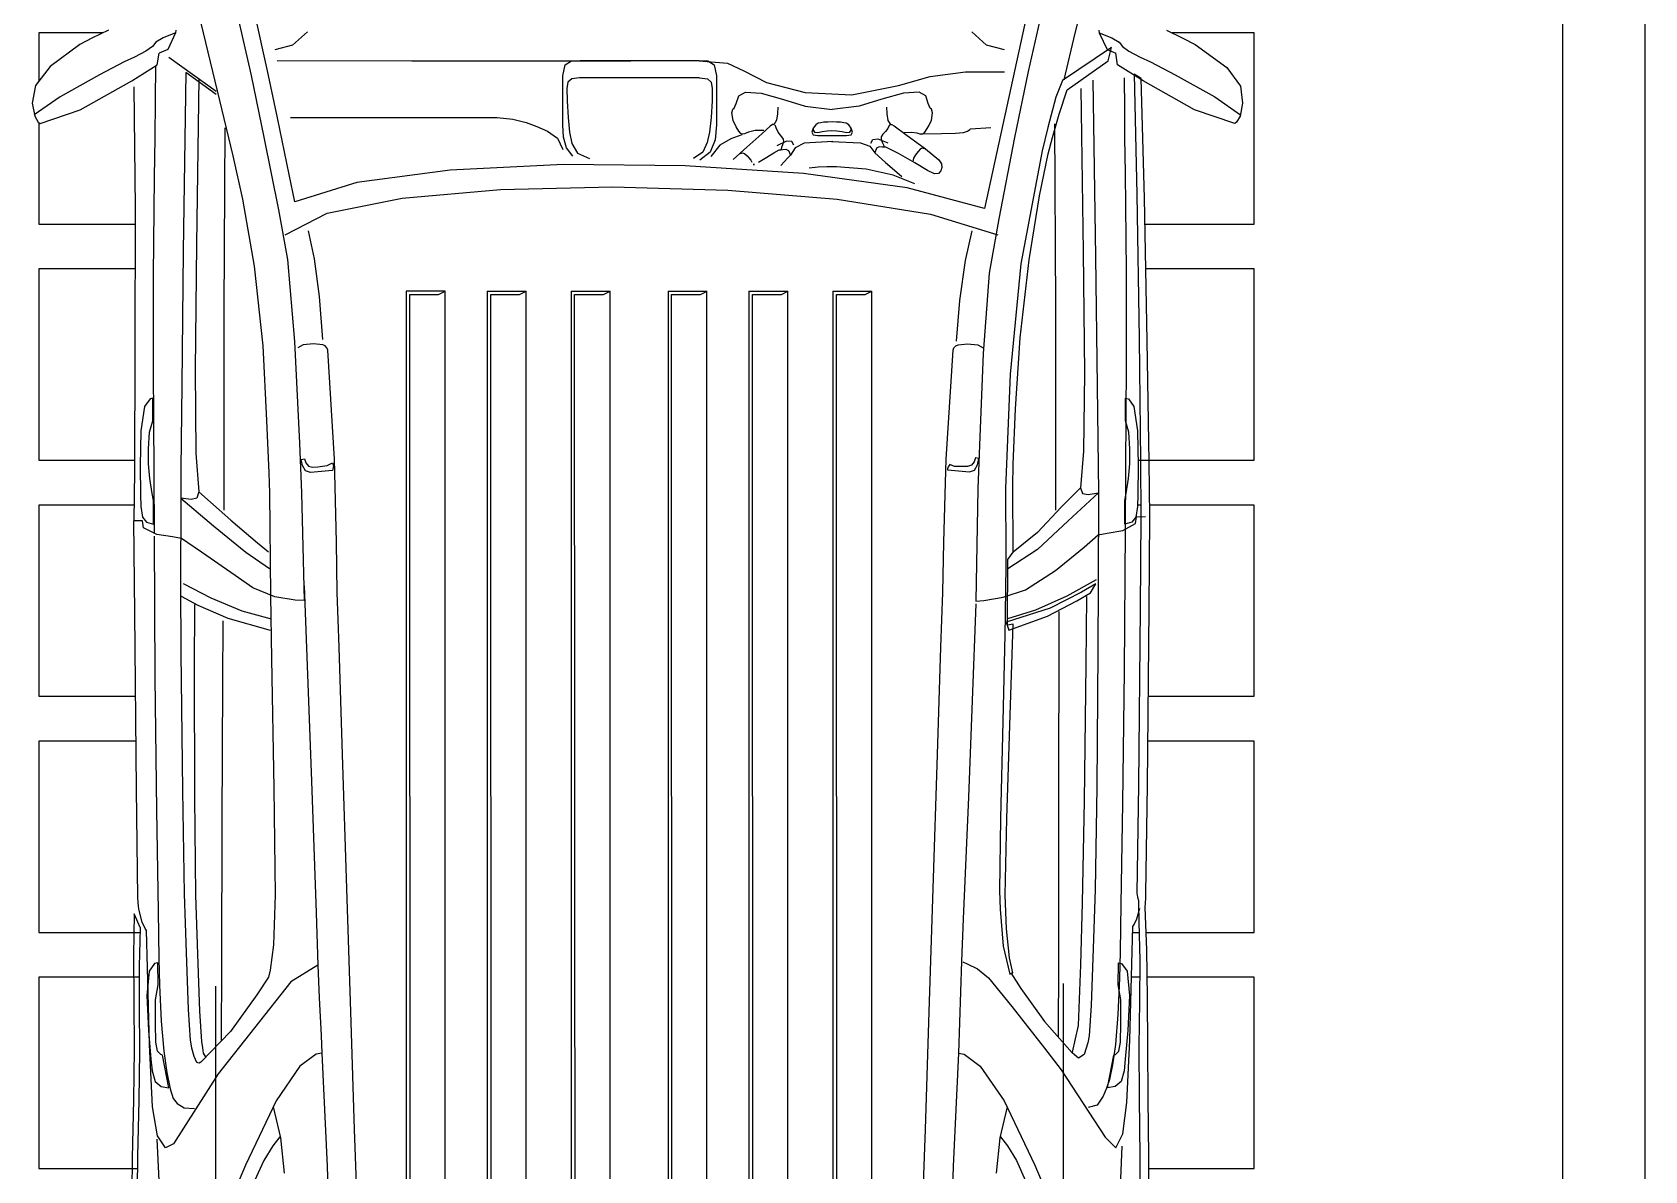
# Model space of a CAD drawing. Header units: millimetres. Extents: x 3923 to 4120, y 744 to 867.
# Drawn here: x 3936.28 to 3942.16, y 816.96 to 821.11 of the extents above; entities that cross this region are included whole.
import ezdxf

# ---------------------------------------------------------------- set-up
doc = ezdxf.new("R2010")
doc.units = ezdxf.units.MM
doc.layers.add('-HIDRO', color=8, linetype='Continuous')

# ---------------------------------------------------------------- blocks, each defined once
blk = doc.blocks.new('Austin Mini dessus')
at = {"color": 8, "flags": 128}
for points in [[(1.1117, 3.9516), (1.1466, 3.978)], [(1.1466, 3.978), (1.1788, 3.984)], [(1.1671, 3.9332), (1.2, 3.9805)], [(1.1788, 3.984), (1.2025, 3.9796)], [(1.2159, 3.9699), (1.1905, 3.8965)], [(1.2025, 3.9796), (1.2133, 3.9732)], [(1.2133, 3.9732), (1.2159, 3.9699)], [(1.0718, 3.8974), (1.1117, 3.9516)], [(1.127, 3.8612), (1.1671, 3.9332)], [(1.0602, 3.8752), (1.0718, 3.8974)], [(1.1905, 3.8965), (1.1378, 3.8027)], [(1.0455, 3.8453), (1.0602, 3.8752)], [(1.1035, 3.8163), (1.127, 3.8612)], [(1.0842, 3.7768), (1.0947, 3.7975)], [(1.0947, 3.7975), (1.1035, 3.8163)], [(1.1378, 3.8027), (1.1088, 3.7563)], [(1.1489, 3.7991), (1.3693, 3.7967)], [(1.3693, 3.7967), (1.6304, 3.7968)], [(1.6304, 3.7968), (1.8484, 3.7979)], [(1.8484, 3.7979), (1.9397, 3.7986)], [(2.1078, 3.7972), (1.9397, 3.7986)], [(1.9397, 3.7828), (1.9397, 3.798)], [(2.4284, 3.7942), (2.1078, 3.7972)], [(2.6259, 3.7916), (2.4284, 3.7942)], [(2.6551, 3.7981), (2.7306, 3.7997)], [(2.6814, 3.7868), (2.6551, 3.7981)], [(2.7306, 3.7997), (2.8147, 3.7991)], [(2.8147, 3.7991), (2.9021, 3.7984)], [(2.9021, 3.7984), (2.9944, 3.7997)], [(2.9944, 3.7997), (3.0997, 3.8021)], [(3.0966, 3.7917), (2.9951, 3.7894)], [(3.2164, 3.793), (3.0966, 3.7917)], [(3.0997, 3.8021), (3.2215, 3.8034)], [(1.0677, 3.7588), (1.0753, 3.7651)], [(1.0753, 3.7651), (1.0842, 3.7768)], [(1.3135, 3.7616), (1.4923, 3.7636)], [(1.4923, 3.7636), (1.6691, 3.7637)], [(1.6691, 3.7637), (1.7492, 3.7633)], [(1.716, 3.7644), (1.717, 3.7694)], [(1.7576, 3.764), (1.716, 3.7644)], [(1.717, 3.7694), (1.7313, 3.7792)], [(1.7313, 3.7792), (1.7757, 3.7861)], [(1.7492, 3.7633), (1.9626, 3.7616)], [(1.7781, 3.7702), (1.7576, 3.764)], [(1.7757, 3.7861), (1.8394, 3.7873)], [(1.8082, 3.7719), (1.7781, 3.7702)], [(1.8354, 3.7719), (1.8082, 3.7719)], [(1.8622, 3.7696), (1.8354, 3.7719)], [(1.8394, 3.7873), (1.8918, 3.7867)], [(1.8896, 3.7653), (1.8622, 3.7696)], [(1.9022, 3.763), (1.8896, 3.7653)], [(1.8918, 3.7867), (1.9135, 3.786)], [(1.9455, 3.763), (1.9022, 3.763)], [(1.9135, 3.786), (1.9326, 3.7832)], [(1.9326, 3.7832), (1.942, 3.7759)], [(1.952, 3.781), (1.9397, 3.7828)], [(1.942, 3.7759), (1.9455, 3.763)], [(1.9641, 3.7571), (1.952, 3.781)], [(2.6343, 3.7911), (2.6259, 3.7916)], [(2.642, 3.7903), (2.6343, 3.7911)], [(2.649, 3.7893), (2.642, 3.7903)], [(2.6704, 3.7837), (2.649, 3.7893)], [(2.6822, 3.7782), (2.6704, 3.7837)], [(2.7507, 3.7887), (2.6814, 3.7868)], [(2.6858, 3.7757), (2.6822, 3.7782)], [(2.7538, 3.7741), (2.6858, 3.7757)], [(2.7458, 3.7609), (2.7598, 3.7709)], [(2.8237, 3.7886), (2.7507, 3.7887)], [(2.8931, 3.7702), (2.7538, 3.7741)], [(2.7598, 3.7709), (2.8041, 3.7753)], [(2.8041, 3.7753), (2.8678, 3.772)], [(2.9048, 3.7882), (2.8237, 3.7886)], [(2.8678, 3.772), (2.9199, 3.7677)], [(3.0069, 3.7651), (2.8931, 3.7702)], [(2.9951, 3.7894), (2.9048, 3.7882)], [(2.9199, 3.7677), (2.9416, 3.7655)], [(2.9416, 3.7655), (2.9606, 3.76)], [(3.0599, 3.7557), (3.0069, 3.7651)], [(1.0506, 3.7228), (1.0594, 3.7455)], [(1.0506, 3.7228), (1.0806, 3.7369)], [(1.0594, 3.7455), (1.0677, 3.7588)], [(1.0806, 3.7369), (1.0877, 3.7528)], [(1.1088, 3.7563), (1.0877, 3.7528)], [(1.0947, 3.7351), (1.1565, 3.6487)], [(1.1098, 3.7592), (1.174, 3.7599)], [(1.174, 3.7599), (1.2419, 3.7604)], [(1.2419, 3.7604), (1.3135, 3.7616)], [(1.9688, 3.7285), (1.9641, 3.7571)], [(1.9674, 3.7618), (2.2252, 3.7604)], [(2.2252, 3.7604), (2.4664, 3.7574)], [(2.4664, 3.7574), (2.6503, 3.7544)], [(2.6503, 3.7544), (2.7365, 3.753)], [(2.7365, 3.753), (2.7855, 3.7519)], [(2.7449, 3.7554), (2.7458, 3.7609)], [(2.7845, 3.7544), (2.7449, 3.7554)], [(2.8122, 3.7594), (2.7845, 3.7544)], [(2.7855, 3.7519), (2.851, 3.7488)], [(2.8551, 3.7596), (2.8122, 3.7594)], [(2.851, 3.7488), (2.9058, 3.7442)], [(2.8891, 3.7588), (2.8551, 3.7596)], [(2.9053, 3.7556), (2.8891, 3.7588)], [(2.9118, 3.7497), (2.9053, 3.7556)], [(2.9058, 3.7442), (2.9441, 3.7386)], [(2.913, 3.7465), (2.9118, 3.7497)], [(2.9725, 3.7349), (2.913, 3.7465)], [(2.9441, 3.7386), (2.9744, 3.7329)], [(2.9606, 3.76), (2.9698, 3.7493)], [(2.9698, 3.7493), (2.9725, 3.7349)], [(2.9744, 3.7329), (2.9916, 3.7274)], [(3.0819, 3.7412), (3.0599, 3.7557)], [(3.0661, 3.7568), (3.2036, 3.7505)], [(3.0743, 3.7267), (3.0819, 3.7412)], [(1.0455, 3.7223), (1.0506, 3.7228)], [(1.1226, 3.7043), (1.4484, 3.7087)], [(1.1626, 3.649), (1.1226, 3.7043)], [(1.4484, 3.7087), (1.6921, 3.7115)], [(1.6921, 3.7115), (1.8449, 3.713)], [(1.8449, 3.713), (1.8979, 3.7134)], [(1.8979, 3.7134), (2.0543, 3.714)], [(1.8979, 3.7134), (1.9484, 3.6539)], [(1.9009, 3.6943), (1.8979, 3.7134)], [(1.9715, 3.7117), (1.9688, 3.7285)], [(1.9964, 3.6756), (1.9715, 3.7117)], [(2.0537, 3.7091), (2.0796, 3.6584)], [(2.0543, 3.714), (2.1798, 3.7129)], [(2.094, 3.6816), (2.0773, 3.7122)], [(2.1798, 3.7129), (2.4309, 3.7103)], [(2.4309, 3.7103), (2.6188, 3.7069)], [(2.6188, 3.7069), (2.7259, 3.7034)], [(2.9469, 3.6452), (3.0743, 3.7267)], [(2.9916, 3.7274), (3.001, 3.7198)], [(3.001, 3.7198), (3.0087, 3.7071)], [(3.0087, 3.7071), (3.01, 3.6884)], [(1.0331, 3.6766), (1.174, 3.6425)], [(1.1335, 3.6804), (1.4355, 3.6849)], [(1.4355, 3.6849), (1.6643, 3.6871)], [(1.6643, 3.6871), (1.816, 3.6859)], [(1.816, 3.6859), (1.8868, 3.6804)], [(1.8868, 3.6804), (1.8979, 3.6843)], [(1.8868, 3.6804), (1.9382, 3.6219)], [(1.8979, 3.6843), (1.9009, 3.6943)], [(2.0389, 3.6143), (1.9964, 3.6756)], [(2.0918, 3.6884), (2.2083, 3.6887)], [(2.1175, 3.6272), (2.094, 3.6816)], [(2.2083, 3.6887), (2.4426, 3.6885)], [(2.4426, 3.6885), (2.6215, 3.6864)], [(2.6215, 3.6864), (2.7286, 3.6829)], [(2.7259, 3.7034), (2.8298, 3.6998)], [(2.7286, 3.6829), (2.8326, 3.6793)], [(2.8298, 3.6998), (2.8852, 3.6963)], [(2.8326, 3.6793), (2.8879, 3.6758)], [(2.8698, 3.6229), (2.9257, 3.6769)], [(2.8852, 3.6963), (2.8995, 3.6935)], [(2.8879, 3.6758), (2.8994, 3.674)], [(2.8994, 3.674), (2.9094, 3.6722)], [(2.8995, 3.6935), (2.9148, 3.6898)], [(2.9148, 3.6898), (2.9254, 3.6845)], [(2.9269, 3.6823), (2.9254, 3.6845)], [(2.9257, 3.6769), (2.9271, 3.6797)], [(2.9271, 3.6797), (2.9269, 3.6823)], [(1.9484, 3.6539), (1.9968, 3.5949)], [(2.0796, 3.6584), (2.1036, 3.6021)], [(2.7793, 3.5129), (2.9469, 3.6452)], [(2.7871, 3.6502), (3.4246, 3.6502)], [(2.9094, 3.6722), (2.9171, 3.6679)], [(3.1134, 3.5955), (3.2381, 3.6482)], [(1.174, 3.6425), (1.2747, 3.6187)], [(1.2235, 3.6328), (1.5547, 3.6348)], [(1.2747, 3.6187), (1.3537, 3.601)], [(1.5547, 3.6348), (1.8149, 3.6349)], [(1.8149, 3.6349), (1.9203, 3.6346)], [(1.9382, 3.6219), (1.9794, 3.5737)], [(2.1391, 3.55), (2.1175, 3.6272)], [(2.1218, 3.6365), (2.2347, 3.637)], [(2.2347, 3.637), (2.4865, 3.6382)], [(2.4865, 3.6382), (2.7473, 3.6393)], [(2.7473, 3.6393), (2.8869, 3.6399)], [(2.8029, 3.5745), (2.8698, 3.6229)], [(1.0218, 3.609), (1.1282, 3.5852)], [(1.3537, 3.601), (1.4755, 3.5794)], [(1.9968, 3.5949), (2.0262, 3.5518)], [(2.0615, 3.5818), (2.0389, 3.6143)], [(2.1036, 3.6021), (2.1179, 3.5483)], [(2.9962, 3.5397), (3.1134, 3.5955)], [(1.12, 3.5551), (1.0183, 3.578)], [(1.1282, 3.5852), (1.2404, 3.5618)], [(1.2404, 3.5618), (1.3729, 3.5353)], [(1.4755, 3.5794), (1.6204, 3.564)], [(1.6204, 3.564), (1.7565, 3.5569)], [(1.7565, 3.5569), (1.8523, 3.5529)], [(1.9794, 3.5737), (1.9962, 3.5536)], [(2.0778, 3.5418), (2.0615, 3.5818)], [(2.7705, 3.5534), (2.8029, 3.5745)], [(3.0778, 3.5457), (3.1044, 3.562)], [(3.1044, 3.562), (3.1417, 3.5787)], [(1.0731, 3.5095), (1.0817, 3.5421)], [(1.1011, 3.5379), (1.1017, 3.2922)], [(1.2053, 3.5371), (1.12, 3.5551)], [(1.3084, 3.5158), (1.2053, 3.5371)], [(1.3729, 3.5353), (1.4635, 3.5186)], [(1.8523, 3.5529), (1.8885, 3.5517)], [(1.8885, 3.5517), (2.0756, 3.55)], [(2.0756, 3.55), (2.1906, 3.5477)], [(2.0837, 3.5046), (2.0778, 3.5418)], [(2.1906, 3.5477), (2.4267, 3.5434)], [(2.4267, 3.5434), (2.6206, 3.5411)], [(2.6206, 3.5411), (2.712, 3.5443)], [(2.712, 3.5443), (2.7579, 3.5502)], [(2.7579, 3.5502), (2.7705, 3.5534)], [(2.9326, 3.496), (2.9962, 3.5397)], [(3.0068, 3.545), (3.0636, 3.5315)], [(3.0618, 3.5326), (3.0778, 3.5457)], [(3.0636, 3.5315), (3.1275, 3.5247)], [(1.0484, 3.4825), (1.0731, 3.5095)], [(1.2049, 3.5135), (1.2049, 3.1364)], [(1.3585, 3.5054), (1.3084, 3.5158)], [(1.323, 3.3924), (1.3585, 3.5054)], [(1.4186, 3.5228), (1.3793, 3.4466)], [(1.4635, 3.5186), (1.6129, 3.5061)], [(1.6129, 3.5061), (1.7979, 3.497)], [(1.619, 3.4901), (1.6245, 3.4999)], [(2.0844, 3.4883), (2.0837, 3.5046)], [(2.7489, 3.4635), (2.7793, 3.5129)], [(1.4113, 3.481), (1.462, 3.47)], [(1.462, 3.47), (1.5309, 3.4613)], [(1.6169, 3.4714), (1.619, 3.4901)], [(1.6186, 3.4546), (1.6169, 3.4714)], [(1.7979, 3.497), (1.8885, 3.4935)], [(1.8276, 3.494), (1.8263, 3.4879)], [(1.8263, 3.4879), (1.8336, 3.4853)], [(1.8388, 3.4912), (1.8276, 3.494)], [(1.8336, 3.4853), (1.8396, 3.4804)], [(1.8484, 3.4859), (1.8388, 3.4912)], [(1.8396, 3.4804), (1.8416, 3.4732)], [(1.8416, 3.4732), (1.8409, 3.4637)], [(1.8478, 3.437), (1.8517, 3.4767)], [(1.8517, 3.4767), (1.8484, 3.4859)], [(1.8885, 3.4935), (2.0844, 3.4883)], [(2.0579, 3.4882), (2.4134, 3.475)], [(2.4134, 3.475), (2.6537, 3.4666)], [(2.9113, 3.4668), (2.9326, 3.496)], [(1.3793, 3.4466), (1.3517, 3.3099)], [(1.5309, 3.4613), (1.6094, 3.4548)], [(1.6207, 3.4502), (1.6186, 3.4546)], [(1.6242, 3.4468), (1.6207, 3.4502)], [(1.6285, 3.4452), (1.6242, 3.4468)], [(1.8272, 3.4328), (1.6285, 3.4452)], [(1.8386, 3.4462), (1.8339, 3.4369)], [(1.8409, 3.4637), (1.8386, 3.4462)], [(2.6537, 3.4666), (2.7489, 3.4635)], [(2.7489, 3.4635), (2.8086, 3.4608)], [(2.8086, 3.4608), (2.8767, 3.4577)], [(2.8767, 3.4577), (2.9092, 3.4563)], [(2.9092, 3.4563), (2.9113, 3.4668)], [(2.9092, 3.4563), (3.1149, 3.4465)], [(3.1149, 3.4465), (3.3513, 3.4394)], [(1.9786, 3.4297), (1.8272, 3.4328)], [(1.8339, 3.4369), (1.8395, 3.4349)], [(1.8395, 3.4349), (1.8452, 3.4359)], [(1.8452, 3.4359), (1.8478, 3.437)], [(2.0699, 3.4284), (1.9786, 3.4297)], [(2.1695, 3.4247), (2.0699, 3.4284)], [(2.3653, 3.4184), (2.1695, 3.4247)], [(2.6091, 3.4106), (2.3653, 3.4184)], [(2.8528, 3.4028), (2.6091, 3.4106)], [(1.3004, 3.222), (1.323, 3.3924)], [(3.0481, 3.3965), (2.8528, 3.4028)], [(3.147, 3.3929), (3.0481, 3.3965)], [(1.1017, 3.2922), (1.1017, 3.0712)], [(1.3517, 3.3099), (1.3356, 3.1305)], [(1.521, 3.3024), (3.3849, 3.3024)], [(1.521, 3.2314), (1.521, 3.3024)], [(3.3552, 3.2953), (1.5269, 3.296)], [(1.5269, 3.296), (1.5269, 3.2434)], [(1.5269, 3.2434), (1.521, 3.2314)], [(1.2904, 3.0155), (1.3004, 3.222)], [(3.3849, 3.2314), (1.521, 3.2314)], [(1.521, 3.1548), (3.3849, 3.1548)], [(1.521, 3.1548), (3.3849, 3.1548)], [(1.521, 3.1548), (1.521, 3.0837)], [(3.3552, 3.1477), (1.5269, 3.1484)], [(1.5269, 3.1484), (1.5269, 3.0958)], [(1.2049, 3.1364), (1.2077, 3.1082)], [(1.3356, 3.1305), (1.3308, 2.9266)], [(1.2077, 3.1082), (1.214, 3.084)], [(1.5269, 3.0958), (1.521, 3.0837)], [(1.1017, 3.0712), (1.1013, 2.893)], [(1.214, 3.084), (1.2213, 3.064)], [(1.2213, 3.064), (1.2296, 3.0447)], [(3.3849, 3.0838), (1.521, 3.0838)], [(1.2296, 3.0447), (1.2425, 3.0269)], [(1.1016, 3.0013), (1.1008, 2.9854)], [(1.1087, 3.0128), (1.1016, 3.0013)], [(1.1289, 3.0172), (1.1087, 3.0128)], [(1.2179, 3.0172), (1.1289, 3.0172)], [(1.1326, 2.9863), (1.1344, 3.0006)], [(1.1344, 3.0006), (1.1406, 3.0076)], [(1.1406, 3.0076), (1.1521, 3.0095)], [(1.1521, 3.0095), (1.1745, 3.009)], [(1.1745, 3.009), (1.2048, 3.0074)], [(1.2048, 3.0074), (1.2315, 3.0045)], [(1.2406, 3.0157), (1.2179, 3.0172)], [(1.2315, 3.0045), (1.2524, 3.0002)], [(1.2601, 3.01), (1.2406, 3.0157)], [(1.2425, 3.0269), (1.263, 3.0168)], [(1.2524, 3.0002), (1.27, 2.9903)], [(1.275, 2.9987), (1.2601, 3.01)], [(1.2927, 2.7938), (1.2904, 3.0155)], [(1.521, 3.0018), (3.3849, 3.0018)], [(1.521, 3.0018), (1.521, 2.9307)], [(1.521, 3.0017), (3.3849, 3.0017)], [(1.1008, 2.9854), (1.1008, 2.7686)], [(1.1326, 2.7677), (1.1326, 2.9863)], [(1.27, 2.9903), (1.2792, 2.9682)], [(3.3552, 2.9947), (1.5269, 2.9954)], [(1.5269, 2.9954), (1.5269, 2.9427)], [(1.5269, 2.9427), (1.521, 2.9307)], [(1.3308, 2.9266), (1.3369, 2.7159)], [(3.3849, 2.9307), (1.521, 2.9307)], [(1.1013, 2.893), (1.1007, 2.7756)], [(1.521, 2.8252), (3.3849, 2.8252)], [(1.521, 2.8252), (3.3849, 2.8252)], [(1.521, 2.8252), (1.521, 2.7541)], [(1.307, 2.578), (1.2927, 2.7938)], [(3.3552, 2.8181), (1.5269, 2.8188)], [(1.5269, 2.8188), (1.5269, 2.7662)], [(1.1007, 2.7756), (1.1055, 2.717)], [(1.1008, 2.7686), (1.1016, 2.7527)], [(1.1326, 2.7677), (1.1344, 2.7534)], [(1.2676, 2.7483), (1.2824, 2.7671)], [(1.268, 2.7619), (1.2795, 2.7785)], [(1.5269, 2.7662), (1.521, 2.7541)], [(1.1016, 2.7527), (1.1087, 2.7412)], [(1.1087, 2.7412), (1.1289, 2.7368)], [(1.1289, 2.7368), (1.2179, 2.7368)], [(1.1344, 2.7534), (1.1406, 2.7464)], [(1.1406, 2.7464), (1.1521, 2.7446)], [(1.1521, 2.7446), (1.1745, 2.745)], [(1.1745, 2.745), (1.2048, 2.7466)], [(1.2048, 2.7466), (1.2315, 2.7495)], [(1.2179, 2.7368), (1.2453, 2.7392)], [(1.2315, 2.7495), (1.2505, 2.7536)], [(1.2453, 2.7392), (1.2676, 2.7483)], [(1.2505, 2.7536), (1.268, 2.7619)], [(1.2551, 2.7309), (1.276, 2.7469)], [(3.3849, 2.7542), (1.521, 2.7542)], [(1.1055, 2.717), (1.1196, 2.6871)], [(1.1879, 2.7044), (1.1793, 2.701)], [(1.1894, 2.7071), (1.1879, 2.7044)], [(1.1965, 2.7087), (1.1894, 2.7071)], [(1.2102, 2.7066), (1.1965, 2.7087)], [(1.2218, 2.7011), (1.2102, 2.7066)], [(1.2364, 2.6909), (1.2436, 2.7106)], [(1.2436, 2.7106), (1.2551, 2.7309)], [(1.2586, 2.6815), (1.2815, 2.7064)], [(1.3369, 2.7159), (1.3537, 2.5166)], [(1.1196, 2.6871), (1.1407, 2.6458)], [(1.1655, 2.6964), (1.1583, 2.6841)], [(1.1583, 2.6841), (1.1602, 2.6556)], [(1.1793, 2.701), (1.1655, 2.6964)], [(1.2296, 2.696), (1.2218, 2.7011)], [(1.2286, 2.6664), (1.2314, 2.6783)], [(1.2336, 2.6927), (1.2296, 2.696)], [(1.2314, 2.6783), (1.2342, 2.6856)], [(1.235, 2.6895), (1.2336, 2.6927)], [(1.2342, 2.6856), (1.235, 2.6895)], [(1.2344, 2.6544), (1.2586, 2.6815)], [(1.2705, 2.6928), (1.2693, 2.6894)], [(1.2693, 2.6894), (1.2703, 2.6857)], [(1.2703, 2.6857), (1.2746, 2.681)], [(1.2746, 2.681), (1.2785, 2.6776)], [(1.2785, 2.6776), (1.2823, 2.6745)], [(1.521, 2.6777), (3.3849, 2.6777)], [(1.521, 2.6777), (1.521, 2.6065)], [(1.521, 2.6776), (3.3849, 2.6776)], [(1.1407, 2.6458), (1.1591, 2.5751)], [(1.1602, 2.6556), (1.1712, 2.6165)], [(1.2206, 2.6388), (1.2344, 2.6544)], [(1.2283, 2.6506), (1.2286, 2.6664)], [(1.286, 2.6602), (1.2767, 2.6451)], [(1.2823, 2.6745), (1.286, 2.6721)], [(1.2901, 2.67), (1.2902, 2.6692)], [(1.2903, 2.6674), (1.2901, 2.67)], [(1.2902, 2.6692), (1.2903, 2.6683)], [(1.2903, 2.6683), (1.2903, 2.6674)], [(3.3552, 2.6705), (1.5269, 2.6712)], [(1.5269, 2.6712), (1.5269, 2.6186)], [(1.1712, 2.6165), (1.184, 2.5749)], [(1.1861, 2.6248), (1.1983, 2.6254)], [(1.1983, 2.6254), (1.2099, 2.6274)], [(1.2099, 2.6274), (1.2179, 2.6325)], [(1.2173, 2.6328), (1.2174, 2.6346)], [(1.2179, 2.6325), (1.2173, 2.6328)], [(1.2174, 2.6346), (1.2206, 2.6388)], [(1.2179, 2.6307), (1.226, 2.6273)], [(1.226, 2.6273), (1.234, 2.623)], [(1.234, 2.623), (1.2401, 2.6184)], [(1.2401, 2.6184), (1.2445, 2.6153)], [(1.2478, 2.609), (1.2564, 2.6266)], [(1.2492, 2.6149), (1.2546, 2.6166)], [(1.2546, 2.6166), (1.2595, 2.6184)], [(1.2595, 2.6184), (1.2623, 2.6189)], [(1.2623, 2.6189), (1.2632, 2.6189)], [(1.2639, 2.6197), (1.2632, 2.6157)], [(1.2691, 2.6322), (1.2637, 2.6225)], [(1.2637, 2.6225), (1.2638, 2.6219)], [(1.2638, 2.6219), (1.2639, 2.6197)], [(1.2767, 2.6451), (1.2691, 2.6322)], [(1.285, 2.6129), (1.2921, 2.6194)], [(1.5269, 2.6186), (1.521, 2.6065)], [(1.2445, 2.6153), (1.2492, 2.6149)], [(1.2485, 2.5997), (1.2478, 2.609)], [(1.255, 2.5958), (1.2485, 2.5997)], [(1.2515, 2.5771), (1.2598, 2.5934)], [(1.2598, 2.5934), (1.2732, 2.6021)], [(1.2632, 2.6157), (1.2624, 2.6105)], [(1.2624, 2.6105), (1.2647, 2.6055)], [(1.2647, 2.6055), (1.2732, 2.6021)], [(1.2732, 2.6021), (1.279, 2.6074)], [(1.279, 2.6074), (1.285, 2.6129)], [(3.3849, 2.6066), (1.521, 2.6066)], [(1.1591, 2.5751), (1.1632, 2.4901)], [(1.184, 2.5749), (1.1902, 2.5259)], [(1.218, 2.556), (1.2242, 2.5604)], [(1.2242, 2.5604), (1.2316, 2.5628)], [(1.2242, 2.5604), (1.2279, 2.5607)], [(1.2279, 2.5607), (1.2312, 2.5579)], [(1.2312, 2.5579), (1.2319, 2.5522)], [(1.2316, 2.5628), (1.2362, 2.5607)], [(1.2362, 2.5607), (1.2378, 2.5522)], [(1.2487, 2.5245), (1.2515, 2.5771)], [(1.2952, 2.5513), (1.2971, 2.5676)], [(1.3331, 2.3893), (1.307, 2.578)], [(1.2129, 2.5259), (1.213, 2.5337)], [(1.213, 2.5337), (1.2135, 2.541)], [(1.2135, 2.541), (1.2142, 2.5468)], [(1.2142, 2.5468), (1.2153, 2.5514)], [(1.2153, 2.5514), (1.218, 2.556)], [(1.2293, 2.5353), (1.2287, 2.5263)], [(1.2305, 2.5442), (1.2293, 2.5353)], [(1.2319, 2.5522), (1.2305, 2.5442)], [(1.2378, 2.5522), (1.2378, 2.4996)], [(1.2945, 2.5182), (1.2946, 2.5357)], [(1.2946, 2.5357), (1.2952, 2.5513)], [(1.184, 2.4768), (1.1902, 2.5259)], [(1.213, 2.5181), (1.2129, 2.5259)], [(1.2135, 2.5107), (1.213, 2.5181)], [(1.2142, 2.505), (1.2135, 2.5107)], [(1.2153, 2.5004), (1.2142, 2.505)], [(1.218, 2.4957), (1.2153, 2.5004)], [(1.2287, 2.5263), (1.2293, 2.5172)], [(1.2293, 2.5172), (1.2305, 2.5078)], [(1.2305, 2.5078), (1.2319, 2.4996)], [(1.2319, 2.4996), (1.2312, 2.4938)], [(1.2378, 2.4996), (1.2362, 2.4911)], [(1.2487, 2.5272), (1.2506, 2.4745)], [(1.2987, 2.4638), (1.2945, 2.5182)], [(1.3537, 2.5166), (1.3811, 2.3466)], [(1.521, 2.5246), (3.3849, 2.5246)], [(1.521, 2.5246), (3.3849, 2.5246)], [(1.521, 2.5246), (1.521, 2.4535)], [(3.3552, 2.5175), (1.5269, 2.5182)], [(1.5269, 2.5182), (1.5269, 2.4656)], [(1.1632, 2.4901), (1.1462, 2.4053)], [(1.1712, 2.4352), (1.184, 2.4768)], [(1.2242, 2.4914), (1.218, 2.4957)], [(1.2316, 2.489), (1.2242, 2.4914)], [(1.2279, 2.4911), (1.2242, 2.4914)], [(1.2312, 2.4938), (1.2279, 2.4911)], [(1.2362, 2.4911), (1.2316, 2.489)], [(1.2506, 2.4745), (1.2571, 2.4576)], [(1.2447, 2.4518), (1.2434, 2.4425)], [(1.2434, 2.4425), (1.2511, 2.4245)], [(1.2514, 2.4554), (1.2447, 2.4518)], [(1.2571, 2.4576), (1.2692, 2.4481)], [(1.2579, 2.4403), (1.2605, 2.4451)], [(1.2585, 2.435), (1.2579, 2.4403)], [(1.2605, 2.4451), (1.2692, 2.4481)], [(1.2692, 2.4481), (1.287, 2.4285)], [(1.3098, 2.4149), (1.2987, 2.4638)], [(1.5269, 2.4656), (1.521, 2.4535)], [(3.3849, 2.4536), (1.521, 2.4536)], [(1.1602, 2.3961), (1.1712, 2.4352)], [(1.1861, 2.427), (1.1983, 2.4265)], [(1.1983, 2.4265), (1.21, 2.4246)], [(1.21, 2.4246), (1.2177, 2.4194)], [(1.2177, 2.4194), (1.2172, 2.4191)], [(1.2172, 2.4191), (1.2172, 2.4174)], [(1.2172, 2.4174), (1.2201, 2.4129)], [(1.2178, 2.4212), (1.2248, 2.4245)], [(1.2201, 2.4129), (1.2359, 2.3915)], [(1.2248, 2.4245), (1.2303, 2.429)], [(1.2303, 2.429), (1.2352, 2.4335)], [(1.2352, 2.4335), (1.2399, 2.4364)], [(1.2399, 2.4364), (1.2445, 2.4366)], [(1.2445, 2.4366), (1.2498, 2.4346)], [(1.2498, 2.4346), (1.2546, 2.4325)], [(1.2546, 2.4325), (1.2574, 2.4319)], [(1.2574, 2.4319), (1.2583, 2.4319)], [(1.259, 2.431), (1.2585, 2.435)], [(1.2586, 2.4282), (1.2588, 2.4289)], [(1.2704, 2.4052), (1.2586, 2.4282)], [(1.2588, 2.4289), (1.259, 2.431)], [(1.287, 2.4285), (1.3044, 2.4082)], [(1.3256, 2.3754), (1.3098, 2.4149)], [(1.1462, 2.4053), (1.1298, 2.3473)], [(1.1583, 2.3676), (1.1602, 2.3961)], [(1.2319, 2.3948), (1.2313, 2.3807)], [(1.2359, 2.3915), (1.262, 2.3561)], [(1.2871, 2.3751), (1.2704, 2.4052)], [(1.3044, 2.4082), (1.3122, 2.3989)], [(1.3706, 2.2486), (1.3331, 2.3893)], [(1.1655, 2.3554), (1.1583, 2.3676)], [(1.1793, 2.3508), (1.1655, 2.3554)], [(1.2296, 2.3558), (1.2218, 2.3507)], [(1.2336, 2.3591), (1.2296, 2.3558)], [(1.2313, 2.3807), (1.2324, 2.3718)], [(1.2324, 2.3718), (1.2342, 2.3662)], [(1.235, 2.3623), (1.2336, 2.3591)], [(1.2342, 2.3662), (1.234, 2.3268)], [(1.2342, 2.3662), (1.235, 2.3623)], [(1.2607, 2.3612), (1.2619, 2.3648)], [(1.2617, 2.3576), (1.2607, 2.3612)], [(1.2619, 2.3648), (1.2664, 2.3692)], [(1.262, 2.3561), (1.2817, 2.3316)], [(1.2664, 2.3692), (1.2729, 2.3742)], [(1.2729, 2.3742), (1.279, 2.3779)], [(1.279, 2.3779), (1.2846, 2.3787)], [(1.3014, 2.3519), (1.2871, 2.3751)], [(1.3075, 2.3397), (1.3014, 2.3519)], [(3.0481, 2.356), (2.8528, 2.3496)], [(3.147, 2.3596), (3.0481, 2.356)], [(1.1298, 2.3473), (1.1216, 2.2828)], [(1.1879, 2.3474), (1.1793, 2.3508)], [(1.1894, 2.3447), (1.1879, 2.3474)], [(1.1965, 2.3431), (1.1894, 2.3447)], [(1.2102, 2.3451), (1.1965, 2.3431)], [(1.2218, 2.3507), (1.2102, 2.3451)], [(1.234, 2.3268), (1.2334, 2.3009)], [(1.2817, 2.3316), (1.2889, 2.3268)], [(1.2889, 2.3268), (1.2958, 2.3258)], [(1.2958, 2.3258), (1.3019, 2.3278)], [(1.3019, 2.3278), (1.3066, 2.3322)], [(1.3066, 2.3322), (1.3075, 2.3397)], [(1.3811, 2.3466), (1.4186, 2.2238)], [(1.9786, 2.3223), (1.8272, 2.3184)], [(2.0699, 2.3241), (1.9786, 2.3223)], [(2.1695, 2.3277), (2.0699, 2.3241)], [(2.3653, 2.3341), (2.1695, 2.3277)], [(2.6091, 2.3418), (2.3653, 2.3341)], [(2.8528, 2.3496), (2.6091, 2.3418)], [(1.2334, 2.3009), (1.2323, 2.2864)], [(1.4655, 2.2834), (1.5384, 2.2936)], [(1.5384, 2.2936), (1.6121, 2.3001)], [(1.6186, 2.2962), (1.6169, 2.2793)], [(1.6207, 2.3005), (1.6186, 2.2962)], [(1.6242, 2.304), (1.6207, 2.3005)], [(1.6285, 2.3056), (1.6242, 2.304)], [(1.8272, 2.3184), (1.6285, 2.3056)], [(1.8366, 2.3114), (1.8412, 2.3145)], [(1.8403, 2.3032), (1.8366, 2.3114)], [(1.8406, 2.2877), (1.8403, 2.3032)], [(1.8412, 2.3145), (1.8449, 2.3155)], [(1.8449, 2.3155), (1.8464, 2.3155)], [(1.8464, 2.3155), (1.8503, 2.2758)], [(2.7418, 2.2903), (2.9092, 2.2957)], [(2.9092, 2.2957), (3.1149, 2.3055)], [(2.9092, 2.2957), (2.9113, 2.2851)], [(3.1149, 2.3055), (3.3513, 2.3125)], [(1.0731, 2.2446), (1.0484, 2.2716)], [(1.1216, 2.2828), (1.1216, 2.212)], [(1.2254, 2.2741), (1.2227, 2.2366)], [(1.2269, 2.2752), (1.2254, 2.2741)], [(1.2299, 2.279), (1.2269, 2.2752)], [(1.2323, 2.2864), (1.2299, 2.279)], [(1.4113, 2.2714), (1.4655, 2.2834)], [(1.6169, 2.2793), (1.619, 2.2606)], [(1.825, 2.2645), (1.8322, 2.2671)], [(1.8262, 2.2584), (1.825, 2.2645)], [(1.8322, 2.2671), (1.8383, 2.272)], [(1.847, 2.2665), (1.8375, 2.2613)], [(1.8383, 2.272), (1.8402, 2.2793)], [(1.8402, 2.2793), (1.8406, 2.2877)], [(1.8503, 2.2758), (1.847, 2.2665)], [(1.881, 2.2603), (2.0858, 2.2644)], [(2.0858, 2.2644), (2.0844, 2.2494)], [(2.0905, 2.2638), (2.4428, 2.2777)], [(2.4428, 2.2777), (2.6647, 2.2869)], [(2.6647, 2.2869), (2.7418, 2.2903)], [(2.7431, 2.2881), (2.7462, 2.2798)], [(2.7462, 2.2798), (2.7556, 2.2611)], [(2.9113, 2.2851), (2.9326, 2.256)], [(0.8634, 2.1376), (1.3706, 2.2486)], [(1.0817, 2.212), (1.0731, 2.2446)], [(1.3891, 2.2224), (1.4881, 2.2396)], [(1.4881, 2.2396), (1.6349, 2.2506)], [(1.619, 2.2606), (1.6245, 2.2509)], [(1.6349, 2.2506), (1.8016, 2.2577)], [(1.8016, 2.2577), (1.881, 2.2603)], [(1.8375, 2.2613), (1.8262, 2.2584)], [(2.0844, 2.2494), (2.0784, 2.2142)], [(2.7556, 2.2611), (2.7718, 2.2409)], [(2.7718, 2.2409), (2.8239, 2.1987)], [(2.9326, 2.256), (2.9962, 2.2123)], [(1.2411, 2.1935), (1.3891, 2.2224)], [(1.6721, 2.2014), (1.8808, 2.2103)], [(1.8808, 2.2103), (2.0035, 2.2094)], [(1.9914, 2.152), (2.0269, 2.2058)], [(2.0102, 2.2055), (1.9967, 2.1959)], [(2.0035, 2.2094), (2.0815, 2.2103)], [(2.1294, 2.2062), (2.0102, 2.2055)], [(2.0784, 2.2142), (2.0651, 2.1737)], [(2.0815, 2.2103), (2.0895, 2.2105)], [(2.0895, 2.2105), (2.1118, 2.2109)], [(2.0987, 2.1289), (2.1242, 2.2089)], [(2.1021, 2.1554), (2.1177, 2.2065)], [(2.1118, 2.2109), (2.1463, 2.2115)], [(2.1242, 2.2089), (2.1389, 2.2041)], [(2.128, 2.1963), (2.1294, 2.2062)], [(2.1463, 2.2115), (2.305, 2.215)], [(2.4818, 2.2073), (2.2935, 2.2014)], [(2.305, 2.215), (2.4809, 2.219)], [(2.4809, 2.219), (2.6134, 2.2208)], [(2.6213, 2.2106), (2.4818, 2.2073)], [(2.6134, 2.2208), (2.6469, 2.2196)], [(2.6829, 2.2085), (2.6213, 2.2106)], [(2.6469, 2.2196), (2.7143, 2.2143)], [(2.7355, 2.2029), (2.6829, 2.2085)], [(2.7143, 2.2143), (2.7654, 2.2024)], [(2.9962, 2.2123), (3.1134, 2.1564)], [(3.0068, 2.207), (3.0636, 2.2205)], [(3.0618, 2.2194), (3.0778, 2.2063)], [(3.0636, 2.2205), (3.1275, 2.2272)], [(3.0778, 2.2063), (3.1044, 2.19)], [(1.1207, 2.1686), (1.2411, 2.1935)], [(1.2652, 2.143), (1.4713, 2.1819)], [(1.606, 2.1833), (1.4643, 2.1668)], [(1.4713, 2.1819), (1.6721, 2.2014)], [(1.7357, 2.1921), (1.606, 2.1833)], [(1.8362, 2.1961), (1.7357, 2.1921)], [(1.8766, 2.1969), (1.8362, 2.1961)], [(1.9967, 2.1959), (1.8766, 2.1969)], [(1.961, 2.1517), (1.9967, 2.1959)], [(2.1389, 2.2041), (2.1134, 2.1336)], [(2.2935, 2.2014), (2.128, 2.1963)], [(2.7627, 2.1969), (2.7355, 2.2029)], [(2.7654, 2.2024), (2.7627, 2.1969)], [(2.763, 2.2003), (2.7912, 2.1821)], [(2.7912, 2.1821), (2.8517, 2.139)], [(2.8239, 2.1987), (2.9002, 2.139)], [(3.1044, 2.19), (3.1417, 2.1733)], [(1.0142, 2.1447), (1.1207, 2.1686)], [(1.3475, 2.1478), (1.2712, 2.132)], [(1.4643, 2.1668), (1.3475, 2.1478)], [(1.9146, 2.1086), (1.961, 2.1517)], [(1.9396, 2.0961), (1.9914, 2.152)], [(2.0651, 2.1737), (2.0297, 2.1186)], [(2.0769, 2.098), (2.1021, 2.1554)], [(3.1134, 2.1564), (3.2381, 2.1037)], [(1.1373, 2.1061), (1.1678, 2.118)], [(1.1678, 2.118), (1.2232, 2.1328)], [(1.241, 2.1243), (1.1985, 2.1123)], [(1.216, 2.1209), (1.5491, 2.1189)], [(1.2232, 2.1328), (1.2652, 2.143)], [(1.2712, 2.132), (1.241, 2.1243)], [(1.5491, 2.1189), (1.8129, 2.1188)], [(1.8129, 2.1188), (1.9203, 2.1191)], [(2.0297, 2.1186), (1.9872, 2.0669)], [(2.0692, 2.0713), (2.0987, 2.1289)], [(2.1134, 2.1336), (2.085, 2.08)], [(2.8517, 2.139), (2.9088, 2.0884)], [(2.9002, 2.139), (2.9394, 2.1086)], [(1.0511, 2.0835), (1.1363, 2.104)], [(1.0772, 2.0166), (1.1373, 2.1061)], [(1.1544, 2.0979), (1.1018, 2.0227)], [(1.1985, 2.1123), (1.1544, 2.0979)], [(1.8792, 2.0733), (1.9146, 2.1086)], [(1.8882, 2.0405), (1.9396, 2.0961)], [(2.0471, 2.045), (2.0769, 2.098)], [(2.1047, 2.1129), (2.4742, 2.1134)], [(2.4742, 2.1134), (2.7383, 2.1137)], [(2.7383, 2.1137), (2.8794, 2.1139)], [(2.7825, 2.1047), (3.4166, 2.1047)], [(2.8587, 2.0775), (2.9076, 2.0883)], [(2.9122, 2.0845), (2.9088, 2.0884)], [(2.9394, 2.1086), (3.062, 2.0282)], [(0.9769, 2.0648), (1.0511, 2.0835)], [(1.1518, 2.0725), (1.4497, 2.0682)], [(1.4497, 2.0682), (1.6696, 2.0663)], [(1.6696, 2.0663), (1.8124, 2.0677)], [(1.8124, 2.0677), (1.8792, 2.0733)], [(1.8792, 2.0733), (1.8898, 2.0695)], [(1.8917, 2.0596), (1.8882, 2.0405)], [(1.8898, 2.0695), (1.8917, 2.0596)], [(1.9872, 2.0669), (1.9647, 2.0412)], [(2.0542, 2.0453), (2.0692, 2.0713)], [(2.085, 2.08), (2.0706, 2.0548)], [(2.0774, 2.0623), (2.2014, 2.0637)], [(2.2014, 2.0637), (2.4493, 2.0668)], [(2.4493, 2.0668), (2.6356, 2.0705)], [(2.6356, 2.0705), (2.7481, 2.0732)], [(2.7481, 2.0732), (2.8587, 2.0775)], [(2.8776, 2.0574), (2.8901, 2.0597)], [(2.8901, 2.0597), (2.9115, 2.0664)], [(2.9115, 2.0664), (2.9182, 2.0768)], [(2.9154, 2.0806), (2.9122, 2.0845)], [(2.9182, 2.0768), (2.9154, 2.0806)], [(3.0039, 2.0429), (3.008, 2.0596)], [(1.0455, 2.0396), (1.0506, 2.0392)], [(1.0506, 2.0392), (1.0806, 2.025)], [(1.0506, 2.0392), (1.0594, 2.0164)], [(1.1368, 2.0506), (1.4588, 2.0461)], [(1.4588, 2.0461), (1.6944, 2.0429)], [(1.6944, 2.0429), (1.839, 2.0411)], [(1.839, 2.0411), (1.8882, 2.0405)], [(1.8882, 2.0405), (2.0521, 2.0412)], [(1.9647, 2.0412), (1.9618, 2.0246)], [(2.0521, 2.0412), (2.1763, 2.0418)], [(2.0706, 2.0548), (2.0542, 2.0453)], [(2.1763, 2.0418), (2.4248, 2.0438)], [(2.4248, 2.0438), (2.6113, 2.0468)], [(2.6113, 2.0468), (2.7183, 2.0504)], [(2.7183, 2.0504), (2.8223, 2.0539)], [(2.8223, 2.0539), (2.8776, 2.0574)], [(2.9729, 2.0257), (2.9874, 2.0323)], [(2.9874, 2.0323), (3.0039, 2.0429)], [(3.062, 2.0282), (3.0814, 2.0091)], [(1.0594, 2.0164), (1.0677, 2.0031)], [(1.0677, 2.0031), (1.0753, 1.9968)], [(1.1018, 2.0227), (1.0772, 2.0166)], [(1.0806, 2.025), (1.0877, 2.0092)], [(1.1088, 2.0056), (1.0877, 2.0092)], [(1.1378, 1.9593), (1.1088, 2.0056)], [(1.9618, 2.0246), (1.9568, 1.9964)], [(2.454, 1.9966), (2.638, 1.9996)], [(2.638, 1.9996), (2.7242, 2.001)], [(2.7242, 2.001), (2.7732, 2.0021)], [(2.7845, 2.0049), (2.7449, 2.0039)], [(2.7449, 2.0039), (2.7458, 1.9984)], [(2.7732, 2.0021), (2.8386, 2.0052)], [(2.8122, 1.9999), (2.7845, 2.0049)], [(2.8551, 1.9997), (2.8122, 1.9999)], [(2.8386, 2.0052), (2.8935, 2.0098)], [(2.8891, 2.0005), (2.8551, 1.9997)], [(2.9053, 2.0037), (2.8891, 2.0005)], [(2.8935, 2.0098), (2.9302, 2.0151)], [(2.9118, 2.0096), (2.9053, 2.0037)], [(2.913, 2.0128), (2.9118, 2.0096)], [(2.9725, 2.0244), (2.913, 2.0128)], [(2.9302, 2.0151), (2.9574, 2.0204)], [(2.9416, 1.9938), (2.9606, 1.9993)], [(2.9574, 2.0204), (2.9729, 2.0257)], [(2.9606, 1.9993), (2.9698, 2.01)], [(2.9698, 2.01), (2.9725, 2.0244)], [(3.0814, 2.0091), (3.0563, 1.9962)], [(3.0784, 1.9981), (3.2127, 2.0036)], [(1.0753, 1.9968), (1.0842, 1.9851)], [(1.0842, 1.9851), (1.0947, 1.9644)], [(1.1339, 1.9626), (1.1261, 1.9756)], [(1.1261, 1.9756), (1.3452, 1.9705)], [(1.1323, 1.9939), (1.1889, 1.9933)], [(1.1889, 1.9933), (1.2417, 1.9931)], [(1.2417, 1.9931), (1.3059, 1.9922)], [(1.3059, 1.9922), (1.4847, 1.9901)], [(1.3452, 1.9705), (1.6075, 1.9666)], [(1.4847, 1.9901), (1.6616, 1.9901)], [(1.6616, 1.9901), (1.7416, 1.9904)], [(1.7576, 1.9915), (1.716, 1.9911)], [(1.716, 1.9911), (1.717, 1.9861)], [(1.717, 1.9861), (1.7313, 1.9762)], [(1.7313, 1.9762), (1.7757, 1.9693)], [(1.7416, 1.9904), (1.9551, 1.9922)], [(1.7781, 1.9852), (1.7576, 1.9915)], [(1.7757, 1.9693), (1.8394, 1.9681)], [(1.8082, 1.9835), (1.7781, 1.9852)], [(1.8354, 1.9836), (1.8082, 1.9835)], [(1.8622, 1.9859), (1.8354, 1.9836)], [(1.8896, 1.9901), (1.8622, 1.9859)], [(1.9022, 1.9924), (1.8896, 1.9901)], [(1.8918, 1.9688), (1.9135, 1.9694)], [(1.9455, 1.9924), (1.9022, 1.9924)], [(1.9135, 1.9694), (1.9326, 1.9722)], [(1.9321, 1.971), (1.9317, 1.9551)], [(1.9445, 1.9728), (1.9321, 1.971)], [(1.9326, 1.9722), (1.942, 1.9796)], [(1.942, 1.9796), (1.9455, 1.9924)], [(1.9568, 1.9964), (1.9445, 1.9728)], [(1.9551, 1.9922), (2.2129, 1.9935)], [(2.2129, 1.9935), (2.454, 1.9966)], [(2.4205, 1.9678), (2.618, 1.9704)], [(2.618, 1.9704), (2.6248, 1.9694)], [(2.6248, 1.9694), (2.6309, 1.9675)], [(2.6644, 1.9706), (2.6452, 1.9652)], [(2.675, 1.9758), (2.6644, 1.9706)], [(2.6783, 1.978), (2.675, 1.9758)], [(2.7462, 1.9796), (2.6783, 1.978)], [(2.7458, 1.9984), (2.7598, 1.9884)], [(2.8855, 1.9835), (2.7462, 1.9796)], [(2.7598, 1.9884), (2.8041, 1.984)], [(2.8041, 1.984), (2.8678, 1.9873)], [(2.8678, 1.9873), (2.9199, 1.9916)], [(2.9993, 1.9886), (2.8855, 1.9835)], [(2.9199, 1.9916), (2.9416, 1.9938)], [(3.0563, 1.9962), (2.9993, 1.9886)], [(1.0947, 1.9644), (1.1035, 1.9457)], [(1.1035, 1.9457), (1.127, 1.9007)], [(1.3518, 1.9569), (1.1339, 1.9626)], [(1.1905, 1.8654), (1.1378, 1.9593)], [(1.6114, 1.9519), (1.3518, 1.9569)], [(1.6075, 1.9666), (1.8305, 1.9642)], [(1.8317, 1.9484), (1.6114, 1.9519)], [(1.8305, 1.9642), (1.9317, 1.9633)], [(1.9317, 1.9469), (1.8317, 1.9484)], [(1.8394, 1.9681), (1.8918, 1.9688)], [(1.9317, 1.9633), (2.0998, 1.9648)], [(2.1, 1.9484), (1.9317, 1.9469)], [(2.0998, 1.9648), (2.4205, 1.9678)], [(2.421, 1.9514), (2.1, 1.9484)], [(2.6186, 1.954), (2.421, 1.9514)], [(2.627, 1.9542), (2.6186, 1.954)], [(2.6353, 1.9546), (2.627, 1.9542)], [(2.6309, 1.9675), (2.6377, 1.9674)], [(2.6436, 1.9556), (2.6353, 1.9546)], [(2.6377, 1.9674), (2.6698, 1.9667)], [(2.7208, 1.9527), (2.6436, 1.9556)], [(2.6698, 1.9667), (2.7401, 1.9651)], [(2.808, 1.9509), (2.7208, 1.9527)], [(2.7401, 1.9651), (2.8147, 1.9659)], [(2.8968, 1.9503), (2.808, 1.9509)], [(2.8147, 1.9659), (2.8968, 1.9668)], [(2.8968, 1.9668), (2.9905, 1.9663)], [(2.9905, 1.9499), (2.8968, 1.9503)], [(2.9905, 1.9663), (3.0983, 1.9654)], [(3.0983, 1.949), (2.9905, 1.9499)], [(3.0983, 1.9654), (3.2215, 1.965)], [(3.2215, 1.9486), (3.0983, 1.949)], [(1.0455, 1.9166), (1.0602, 1.8867)], [(1.0602, 1.8867), (1.0718, 1.8645)], [(1.127, 1.9007), (1.1671, 1.8287)], [(1.0718, 1.8645), (1.1137, 1.8064)], [(1.2159, 1.792), (1.1905, 1.8654)], [(1.1671, 1.8287), (1.2, 1.7814)], [(1.1137, 1.8064), (1.1476, 1.7819)], [(1.1476, 1.7819), (1.1788, 1.7779)], [(1.1788, 1.7779), (1.2025, 1.7823)], [(1.2025, 1.7823), (1.2133, 1.7887)], [(1.2133, 1.7887), (1.2159, 1.792)]]:
    blk.add_lwpolyline(points, dxfattribs=at)

msp = doc.modelspace()

# ---------------------------------------------------------------- linework, layer by layer
at = {"layer": '-HIDRO', "linetype": 'Continuous'}
for p, q in [((3942.159, 860.4978), (3942.159, 810.4978)), ((3941.859, 860.1978), (3941.859, 810.7978))]:
    msp.add_line(p, q, dxfattribs=at)
for points in [[(3936.537, 821.1099), (3936.3051, 821.1099), (3936.3051, 820.9344)], [(3940.3366, 820.4132), (3940.7355, 820.4132), (3940.7355, 821.1099), (3940.4364, 821.1099)], [(3936.3051, 820.7824), (3936.3051, 820.4132), (3936.6554, 820.4132)], [(3936.6553, 820.2498), (3936.3051, 820.2498), (3936.3051, 819.5531), (3936.6531, 819.5531)], [(3940.3121, 819.5531), (3940.7355, 819.5531), (3940.7355, 820.2498), (3940.3398, 820.2498)], [(3936.6519, 819.3897), (3936.3051, 819.3897), (3936.3051, 818.693), (3936.6572, 818.693)], [(3940.3217, 819.3897), (3940.31, 819.3897)], [(3940.349, 818.693), (3940.7355, 818.693), (3940.7355, 819.3897), (3940.3543, 819.3897)], [(3936.6587, 818.5296), (3936.3051, 818.5296), (3936.3051, 817.8329), (3936.6746, 817.8329)], [(3940.3409, 817.8329), (3940.7355, 817.8329), (3940.7355, 818.5296), (3940.3475, 818.5296)], [(3940.2921, 817.8329), (3940.3162, 817.8329)], [(3936.6713, 817.6695), (3936.3051, 817.6695), (3936.3051, 816.9729), (3936.6648, 816.9729)], [(3940.3178, 817.6695), (3940.2881, 817.6695)], [(3940.3508, 816.9729), (3940.7355, 816.9729), (3940.7355, 817.6695), (3940.3453, 817.6695)]]:
    msp.add_lwpolyline(points, dxfattribs=at)

# ---------------------------------------------------------------- block references
at = {"layer": '-HIDRO', "xscale": -2, "yscale": 2, "zscale": 2, "rotation": 90}
msp.add_blockref('Austin Mini dessus', (3944.2487, 823.2112), dxfattribs=at)

doc.saveas('drawing.dxf')
